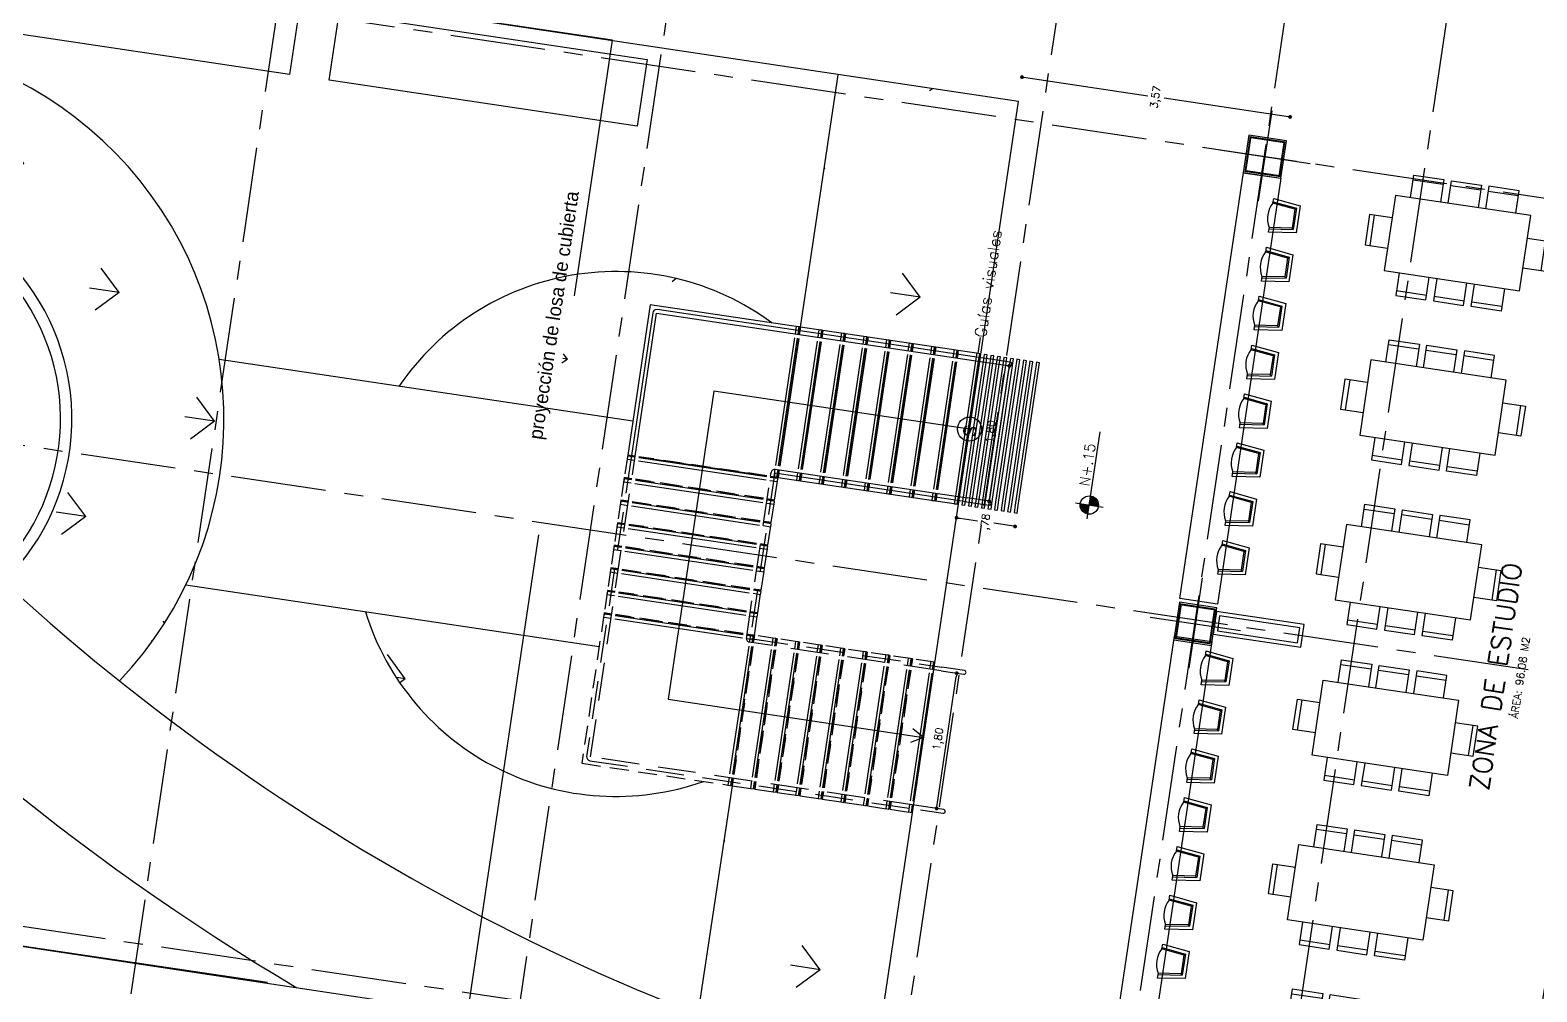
# Model space of a CAD drawing. Header units: millimetres. Extents: x 338 to 506, y 179 to 335.
# Drawn here: x 421.45 to 441.28, y 224.1 to 236.75 of the extents above; entities that cross this region are included whole.
import ezdxf
from ezdxf.enums import TextEntityAlignment as Align

# ---------------------------------------------------------------- set-up
doc = ezdxf.new("R2010")
doc.units = ezdxf.units.MM
for name, pattern in [('CENTER', [2, 1.25, -0.25, 0.25, -0.25]), ('CONTINUA', [0]), ('DASHED', [0.75, 0.5, -0.25]), ('DASHED2', [0.375, 0.25, -0.125]), ('HIDDEN', [0.375, 0.25, -0.125]), ('TRAZOS2', [9.525, 6.35, -3.175])]:
    doc.linetypes.add(name, pattern=pattern)
for name, color, linetype in [('COLUMNAS', 252, 'Continuous'), ('CUBIERTA', 254, 'Continuous'), ('EJES-COLUMNAS', 3, 'CENTER'), ('EJES_DE_COLUMNA', 255, 'DASHED2'), ('EQUIPAMENTO', 4, 'Continuous'), ('ESCALERA', 7, 'Continuous'), ('MUROS', 32, 'Continuous'), ('PISO', 253, 'Continuous'), ('PROYECCION', 160, 'HIDDEN'), ('REJAS', 151, 'Continuous'), ('TEXTO', 7, 'Continuous'), ('TEXTOS', 7, 'Continuous')]:
    doc.layers.add(name, color=color, linetype=linetype)
doc.styles.add('MTXPL_VERDANA_1', font='txt')
doc.styles.add('NOTAS', font='simplex.shx')
doc.styles.get("Standard").update_dxf_attribs({"font": 'ARIALUNI.ttf'})
doc.dimstyles.new('ROMANS', dxfattribs={"dimtxt": 0.1, "dimasz": 0.05, "dimexe": 0.04, "dimexo": 0.5, "dimgap": 0.05, "dimtad": 1, "dimtih": 1, "dimtoh": 1, "dimdec": 4, "dimzin": 5, "dimdsep": 46, "dimtxsty": 'Standard', "dimsah": 1, "dimcen": 0.05, "dimse1": 1, "dimse2": 1, "dimclrd": 7, "dimclre": 7, "dimclrt": 7, "dimadec": 0, "dimazin": 0, "dimtfac": 1, "dimtdec": 4, "dimtix": 1, "dimtmove": 2, "dimatfit": 3, "dimfxl": 1, "dimtolj": 1, "dimarcsym": 0})

# ---------------------------------------------------------------- blocks, each defined once
blk = doc.blocks.new('*X935')
at = {"color": 0}
for p, q in [((50.887, 66.579), (51.166, 66.858)), ((50.887, 66.579), (50.823, 66.643)), ((50.887, 66.579), (50.887, 66.701)), ((55.329, 65.118), (55.296, 65.151)), ((55.359, 65.088), (55.329, 65.118)), ((55.359, 65.118), (55.359, 65.151)), ((55.359, 65.088), (55.389, 65.118)), ((55.359, 65.088), (55.359, 65.118)), ((55.389, 65.118), (55.422, 65.151)), ((56.619, 63.828), (56.57, 63.877))]:
    blk.add_line(p, q, dxfattribs=at)
blk = doc.blocks.new('*U936')
at = {"layer": 'TEXTOS', "style": 'MTXPL_VERDANA_1'}
blk.add_text('proyección de losa de cubierta', height=0.18184, dxfattribs=at).set_placement((54.256, 65.261))
blk = doc.blocks.new('*X938')
at = {"color": 0}
for p, q in [((49.396, 62.107), (49.383, 62.12)), ((49.396, 62.107), (49.409, 62.119)), ((49.396, 62.107), (49.396, 62.119)), ((58.34, 62.107), (58.331, 62.116)), ((58.34, 62.107), (58.35, 62.116)), ((58.34, 62.107), (58.34, 62.116)), ((47.905, 60.616), (47.626, 60.895)), ((47.905, 60.616), (47.905, 61.011)), ((47.905, 60.616), (48.185, 60.895)), ((56.85, 60.616), (56.57, 60.895)), ((56.85, 60.616), (56.85, 61.011)), ((56.85, 60.616), (57.129, 60.895)), ((59.585, 60.862), (59.552, 60.895))]:
    blk.add_line(p, q, dxfattribs=at)
blk = doc.blocks.new('*U940')
at = {"style": 'NOTAS'}
blk.add_text('Guías visuales', height=0.15, dxfattribs=at).set_placement((56.443, 59.683))
blk = doc.blocks.new('_DOT')
at = {"color": 0, "linetype": 'ByBlock'}
blk.add_line((-0.5, 0), (-1, 0), dxfattribs=at)
at = {"color": 0, "linetype": 'ByBlock', "const_width": 0.5}
blk.add_lwpolyline([(-0.25, 0, 1), (0.25, 0, 1)], format="xyb", close=True, dxfattribs=at)
blk = doc.blocks.new('*U837')
at = {"color": 7, "style": 'NOTAS'}
blk.add_text(',78', height=0.1, dxfattribs=at).set_placement((2946.712, 1944.242))
blk = doc.blocks.new('*D836')
at = {"color": 7, "transparency": 16777216}
for p, q in [((2946.816, 1944.623), (2946.816, 1944.392)), ((2946.816, 1943.942), (2946.816, 1944.173))]:
    blk.add_line(p, q, dxfattribs=at)
at = {"layer": 'DEFPOINTS', "color": 0, "transparency": 16777216}
for p in [(2946.994, 1944.673), (2946.816, 1943.892), (2946.994, 1943.892)]:
    blk.add_point(p, dxfattribs=at)
at = {"color": 7, "transparency": 16777216, "xscale": 0.05, "yscale": 0.05, "zscale": 0.05}
for p, rotation in [((2946.816, 1944.673), 90), ((2946.816, 1943.892), 270)]:
    blk.add_blockref('_DOT', p, dxfattribs=dict(at, rotation=rotation))
at = {"transparency": 16777216}
blk.add_blockref('*U837', (0, 0), dxfattribs=at)
blk = doc.blocks.new('*U941')
at = {"layer": 'TEXTOS', "style": 'NOTAS'}
blk.add_text('s', height=0.23, rotation=180, dxfattribs=at).set_placement((55.289, 59.789))
blk = doc.blocks.new('*X722')
at = {"color": 0}
for p, q in [((3.364, 4.875), (3.382, 4.875)), ((3.364, 4.86), (3.434, 4.86)), ((3.364, 4.845), (3.458, 4.845)), ((3.364, 4.83), (3.476, 4.83)), ((3.364, 4.815), (3.489, 4.815)), ((3.364, 4.8), (3.499, 4.8)), ((3.364, 4.785), (3.507, 4.785)), ((3.364, 4.77), (3.513, 4.77)), ((3.364, 4.755), (3.518, 4.755)), ((3.364, 4.74), (3.521, 4.74)), ((3.364, 4.725), (3.522, 4.725))]:
    blk.add_line(p, q, dxfattribs=at)
blk = doc.blocks.new('*X721')
at = {"color": 0}
for p, q in [((3.364, 4.875), (3.382, 4.875)), ((3.364, 4.86), (3.434, 4.86)), ((3.364, 4.845), (3.458, 4.845)), ((3.364, 4.83), (3.476, 4.83)), ((3.364, 4.815), (3.489, 4.815)), ((3.364, 4.8), (3.499, 4.8)), ((3.364, 4.785), (3.507, 4.785)), ((3.364, 4.77), (3.513, 4.77)), ((3.364, 4.755), (3.518, 4.755)), ((3.364, 4.74), (3.521, 4.74)), ((3.364, 4.725), (3.522, 4.725))]:
    blk.add_line(p, q, dxfattribs=at)
blk = doc.blocks.new('*X943')
at = {"color": 0}
for p, q in [((50.887, 78.505), (50.675, 78.716)), ((50.887, 78.505), (50.887, 78.832)), ((50.887, 78.505), (51.166, 78.784)), ((53.868, 78.505), (53.589, 78.784)), ((53.868, 78.505), (53.868, 78.9)), ((53.868, 78.505), (54.148, 78.784)), ((49.396, 77.014), (49.396, 77.409)), ((52.378, 77.279), (52.378, 77.409)), ((49.396, 77.014), (49.117, 77.293)), ((49.396, 77.014), (49.676, 77.293)), ((52.176, 77.216), (52.098, 77.293)), ((56.85, 75.523), (56.57, 75.803)), ((56.85, 75.523), (56.85, 75.918)), ((56.85, 75.523), (57.129, 75.803)), ((49.396, 74.032), (49.396, 74.428)), ((49.396, 74.032), (49.117, 74.312)), ((49.396, 74.032), (49.676, 74.312)), ((58.175, 74.198), (58.061, 74.312)), ((56.85, 72.542), (56.57, 72.821)), ((56.85, 72.542), (56.85, 72.937)), ((56.85, 72.542), (57.129, 72.821)), ((52.378, 71.051), (52.378, 71.446)), ((55.359, 71.051), (55.359, 71.446)), ((52.378, 71.051), (52.098, 71.331)), ((52.378, 71.051), (52.657, 71.331)), ((55.359, 71.051), (55.08, 71.331)), ((55.359, 71.051), (55.639, 71.331)), ((50.887, 69.944), (50.887, 69.956)), ((51.146, 69.82), (51.166, 69.84)), ((53.868, 69.56), (53.589, 69.84)), ((53.868, 69.56), (53.868, 69.956)), ((53.868, 69.56), (54.148, 69.84))]:
    blk.add_line(p, q, dxfattribs=at)
blk = doc.blocks.new('*U845')
at = {"color": 7, "style": 'NOTAS'}
blk.add_text('1,80', height=0.1, dxfattribs=at).set_placement((2943.752, 1944.436))
blk = doc.blocks.new('*D844')
at = {"color": 7, "transparency": 16777216}
blk.add_line((2943.044, 1944.367), (2944.744, 1944.367), dxfattribs=at)
at = {"layer": 'DEFPOINTS', "color": 0, "transparency": 16777216}
for p in [(2944.794, 1944.367), (2942.994, 1944.273), (2944.794, 1944.273)]:
    blk.add_point(p, dxfattribs=at)
at = {"color": 7, "transparency": 16777216, "xscale": 0.05, "yscale": 0.05, "zscale": 0.05, "rotation": 180}
blk.add_blockref('_DOT', (2942.994, 1944.367), dxfattribs=at)
at = {"transparency": 16777216}
blk.add_blockref('*U845', (0, 0), dxfattribs=at)
at = {"color": 7, "transparency": 16777216, "xscale": 0.05, "yscale": 0.05, "zscale": 0.05}
blk.add_blockref('_DOT', (2944.794, 1944.367), dxfattribs=at)
blk = doc.blocks.new('*U847')
at = {"color": 7, "style": 'NOTAS'}
blk.add_text('1,80', height=0.1, dxfattribs=at).set_placement((2947.852, 1944.348))
blk = doc.blocks.new('*D846')
at = {"color": 7, "transparency": 16777216}
blk.add_line((2947.144, 1944.279), (2948.844, 1944.279), dxfattribs=at)
at = {"layer": 'DEFPOINTS', "color": 0, "transparency": 16777216}
for p in [(2947.094, 1944.279), (2948.894, 1944.279), (2948.894, 1944.279)]:
    blk.add_point(p, dxfattribs=at)
at = {"transparency": 16777216}
blk.add_blockref('*U847', (0, 0), dxfattribs=at)
at = {"color": 7, "transparency": 16777216, "xscale": 0.05, "yscale": 0.05, "zscale": 0.05, "rotation": 180}
blk.add_blockref('_DOT', (2947.094, 1944.279), dxfattribs=at)
at = {"color": 7, "transparency": 16777216, "xscale": 0.05, "yscale": 0.05, "zscale": 0.05}
blk.add_blockref('_DOT', (2948.894, 1944.279), dxfattribs=at)
blk = doc.blocks.new('*U851')
at = {"layer": 'MUROS', "color": 7, "style": 'NOTAS'}
blk.add_text('3,57', height=0.1, dxfattribs=at).set_placement((2952.525, 1942.85))
blk = doc.blocks.new('*D850')
at = {"layer": 'DEFPOINTS', "color": 0, "transparency": 16777216}
for p in [(2952.35, 1944.673), (2952.361, 1941.107), (2952.677, 1941.107)]:
    blk.add_point(p, dxfattribs=at)
at = {"layer": 'MUROS', "color": 7, "transparency": 16777216}
for p, q in [((2952.677, 1944.623), (2952.677, 1943)), ((2952.677, 1941.157), (2952.677, 1942.781))]:
    blk.add_line(p, q, dxfattribs=at)
at = {"transparency": 16777216}
blk.add_blockref('*U851', (0, 0), dxfattribs=at)
at = {"layer": 'MUROS', "color": 7, "transparency": 16777216, "xscale": 0.05, "yscale": 0.05, "zscale": 0.05}
for p, rotation in [((2952.677, 1944.673), 90), ((2952.677, 1941.107), 270)]:
    blk.add_blockref('_DOT', p, dxfattribs=dict(at, rotation=rotation))
blk = doc.blocks.new('MESA')
at = {"layer": 'EQUIPAMENTO'}
for p, q in [((-0.7, 0.737), (-0.3, 0.737)), ((-0.2, 0.737), (0.2, 0.737)), ((0.3, 0.737), (0.7, 0.737)), ((0.9, 0.5), (0.9, -0.5)), ((-1.137, -0.2), (-1.137, 0.2)), ((1.137, -0.2), (1.137, 0.2)), ((-0.7, -0.737), (-0.3, -0.737)), ((-0.2, -0.737), (0.2, -0.737)), ((0.3, -0.737), (0.7, -0.737))]:
    blk.add_line(p, q, dxfattribs=at)
for points in [[(-0.7, 0.5), (-0.7, 0.8), (-0.3, 0.8), (-0.3, 0.5)], [(-0.2, 0.5), (-0.2, 0.8), (0.2, 0.8), (0.2, 0.5)], [(0.7, 0.5), (0.7, 0.8), (0.3, 0.8), (0.3, 0.5)], [(0.9, -0.5), (-0.9, -0.5), (-0.9, 0.5), (0.9, 0.5)], [(-0.9, -0.2), (-1.2, -0.2), (-1.2, 0.2), (-0.9, 0.2)], [(0.9, -0.2), (1.2, -0.2), (1.2, 0.2), (0.9, 0.2)], [(-0.7, -0.5), (-0.7, -0.8), (-0.3, -0.8), (-0.3, -0.5)], [(-0.2, -0.5), (-0.2, -0.8), (0.2, -0.8), (0.2, -0.5)], [(0.7, -0.5), (0.7, -0.8), (0.3, -0.8), (0.3, -0.5)]]:
    blk.add_lwpolyline(points, dxfattribs=at)
blk = doc.blocks.new('EJES_ESTRUCTURALES')
at = {"layer": 'EJES_DE_COLUMNA', "color": 9, "linetype": 'CENTER'}
for p, q in [((678.14128, 131.2663), (678.14128, 199.7363)), ((684.40203, 131.2663), (684.40203, 199.7363)), ((690.56628, 131.2663), (690.56628, 199.7363)), ((661.47768, 164.82297), (759.37077, 164.82297)), ((661.47768, 159.74297), (759.37077, 159.74297)), ((661.47768, 154.66228), (759.37077, 154.66627)), ((661.47768, 151.69228), (759.37077, 151.6963)), ((661.47768, 149.58228), (759.37077, 149.5863))]:
    blk.add_line(p, q, dxfattribs=at)
blk = doc.blocks.new('COLUMNAS')
at = {"layer": 'COLUMNAS', "color": 6}
for points in [[(-594.18, 175.771), (-594.18, 175.271), (-593.68, 175.271), (-593.68, 175.771), (-594.18, 175.771)], [(-587.966, 175.771), (-587.966, 175.271), (-587.466, 175.271), (-587.466, 175.771), (-587.966, 175.771)]]:
    blk.add_lwpolyline(points, dxfattribs=at)
at = {"layer": 'COLUMNAS', "color": 6, "const_width": 0.025}
for points in [[(-593.704, 175.296), (-593.704, 175.746), (-594.154, 175.746), (-594.154, 175.296)], [(-587.49, 175.296), (-587.49, 175.746), (-587.94, 175.746), (-587.94, 175.296)]]:
    blk.add_lwpolyline(points, close=True, dxfattribs=at)
at = {"layer": 'EJES-COLUMNAS'}
for p, q in [((-593.93, 176.121), (-593.93, 174.921)), ((-587.716, 176.121), (-587.716, 174.921)), ((-593.318, 175.521), (-594.518, 175.521)), ((-593.318, 175.521), (-594.518, 175.521)), ((-587.104, 175.521), (-588.304, 175.521)), ((-587.104, 175.521), (-588.304, 175.521))]:
    blk.add_line(p, q, dxfattribs=at)
blk = doc.blocks.new('A$C7152A42C')
for p, q in [((51.67858, 64.11826), (51.67858, 69.61835)), ((54.67858, 64.11826), (54.67858, 69.61835)), ((54.22858, 64.01826), (56.12858, 64.01826)), ((56.12858, 64.01826), (56.12858, 59.76826)), ((50.12858, 62.11826), (46.64804, 62.1241)), ((54.27858, 62.16826), (54.22858, 62.16826)), ((54.27858, 59.61826), (54.27858, 62.16826)), ((56.22858, 62.11826), (59.58577, 62.11545)), ((56.12858, 59.76826), (56.12858, 59.61826))]:
    blk.add_line(p, q)
at = {"linetype": 'DASHED'}
for p, q in [((50.22858, 59.61826), (50.22858, 64.01826)), ((50.22858, 64.01826), (54.22858, 64.01826)), ((54.22858, 62.16826), (52.07858, 62.16826)), ((52.07858, 62.16826), (52.07858, 59.61826))]:
    blk.add_line(p, q, dxfattribs=at)
for points in [[(54.22858, 64.06826), (50.22852, 64.06826)], [(50.17858, 64.01826), (50.17858, 59.61826), (50.17858, 59.61826)], [(52.02858, 59.61826), (52.02858, 62.17326)], [(52.07358, 62.21826), (54.22858, 62.21826)]]:
    blk.add_lwpolyline(points, dxfattribs=at)
for points in [[(56.12865, 64.06826), (54.22858, 64.06826)], [(56.17858, 59.61826), (56.17858, 59.61826), (56.17858, 64.01826)], [(54.22858, 62.21826), (54.27865, 62.21826)], [(54.32858, 62.17326), (54.32858, 59.61826)], [(56.22858, 59.75326), (56.44311, 59.75326)]]:
    blk.add_lwpolyline(points)
for points in [[(50.17858, 59.61826), (50.17858, 59.31826, 1), (50.22858, 59.31826), (50.22858, 59.61826)], [(52.02858, 59.61826), (52.02858, 59.31826, 1), (52.07858, 59.31826), (52.07858, 59.61826)], [(54.27858, 59.61826), (54.27858, 59.31826, 1), (54.32858, 59.31826), (54.32858, 59.61826)], [(56.12858, 59.61826), (56.12858, 59.31826, 1), (56.17858, 59.31826), (56.17858, 59.61826)]]:
    blk.add_lwpolyline(points, format="xyb")
for centre, radius, start, end in [((75.53771, 55.63801), 31.18038, 120.749982, 157.857706), ((53.17858, 74.38805), 5, 234.932061, 45.102493), ((53.17858, 74.38805), 3, 190.366345, 89.668208), ((53.17858, 74.38805), 2.85, 232.963831, 47.070723), ((75.53771, 55.63801), 29.18038, 140.017277, 171.962058), ((53.17858, 64.11826), 3.45256, 115.750959, 207.944411), ((53.17858, 64.11826), 3.45256, 332.055589, 64.249041), ((50.23171, 64.01514), 0.05322, 93.300249, 176.637005), ((56.12546, 64.01514), 0.05322, 3.362995, 86.699751), ((52.08171, 62.16514), 0.05322, 93.300249, 176.637005), ((54.27546, 62.16514), 0.05322, 3.362995, 86.699751)]:
    blk.add_arc(centre, radius, start, end)
at = {"layer": 'EQUIPAMENTO', "linetype": 'CONTINUA'}
for p, q in [((48.80106, 55.91073), (48.55158, 55.91073)), ((49.45106, 55.91073), (49.20158, 55.91073)), ((50.10105, 55.91073), (49.85158, 55.91073)), ((50.75105, 55.91073), (50.50158, 55.91073)), ((51.40105, 55.91073), (51.15157, 55.91073)), ((52.05104, 55.91073), (51.80157, 55.91073)), ((52.70104, 55.91073), (52.45157, 55.91073)), ((54.16987, 55.91073), (53.9204, 55.91073)), ((54.81987, 55.91073), (54.57039, 55.91073)), ((55.46986, 55.91073), (55.22039, 55.91073)), ((56.11986, 55.91073), (55.87039, 55.91073)), ((56.76986, 55.91073), (56.52038, 55.91073)), ((57.41986, 55.91073), (57.17038, 55.91073)), ((58.06985, 55.91073), (57.82038, 55.91073)), ((58.71985, 55.91073), (58.47038, 55.91073)), ((48.81695, 55.89273), (48.5357, 55.89273)), ((49.46694, 55.89273), (49.18569, 55.89273)), ((50.11694, 55.89273), (49.83569, 55.89273)), ((50.76694, 55.89273), (50.48569, 55.89273)), ((51.41693, 55.89273), (51.13568, 55.89273)), ((52.06693, 55.89273), (51.78568, 55.89273)), ((52.71693, 55.89273), (52.43568, 55.89273)), ((54.18576, 55.89273), (53.90451, 55.89273)), ((54.83576, 55.89273), (54.55451, 55.89273)), ((55.48575, 55.89273), (55.2045, 55.89273)), ((56.13575, 55.89273), (55.8545, 55.89273)), ((56.78575, 55.89273), (56.5045, 55.89273)), ((57.43574, 55.89273), (57.15449, 55.89273)), ((58.08574, 55.89273), (57.80449, 55.89273)), ((58.73574, 55.89273), (58.45449, 55.89273))]:
    blk.add_line(p, q, dxfattribs=at)
for points in [[(47.17213, 56.65272), (52.93287, 56.65272), (52.93287, 56.15272), (47.17213, 56.15272)], [(53.43287, 56.65272), (59.09713, 56.65272), (59.09713, 56.15272), (53.43287, 56.15272)]]:
    blk.add_lwpolyline(points, close=True, dxfattribs=at)
for points in [[(48.83818, 56.20773), (48.90132, 56.20773), (48.85632, 55.84771), (48.49633, 55.84771), (48.45132, 56.20773), (48.51446, 56.20773)], [(48.49633, 56.20773), (48.5357, 55.89273), (48.55158, 55.91073), (48.51419, 56.20996)], [(48.85632, 56.20773), (48.81695, 55.89273), (48.80106, 55.91073), (48.83846, 56.20996)], [(49.48818, 56.20773), (49.55132, 56.20773), (49.50632, 55.84771), (49.14632, 55.84771), (49.10132, 56.20773), (49.16446, 56.20773)], [(49.14632, 56.20773), (49.18569, 55.89273), (49.20158, 55.91073), (49.16418, 56.20996)], [(49.50632, 56.20773), (49.46694, 55.89273), (49.45106, 55.91073), (49.48845, 56.20996)], [(50.13817, 56.20773), (50.20131, 56.20773), (50.15631, 55.84771), (49.79632, 55.84771), (49.75132, 56.20773), (49.81445, 56.20773)], [(49.79632, 56.20773), (49.83569, 55.89273), (49.85158, 55.91073), (49.81418, 56.20996)], [(50.15631, 56.20773), (50.11694, 55.89273), (50.10105, 55.91073), (50.13845, 56.20996)], [(50.78817, 56.20773), (50.85131, 56.20773), (50.80631, 55.84771), (50.44632, 55.84771), (50.40131, 56.20773), (50.46445, 56.20773)], [(50.44632, 56.20773), (50.48569, 55.89273), (50.50158, 55.91073), (50.46418, 56.20996)], [(50.80631, 56.20773), (50.76694, 55.89273), (50.75105, 55.91073), (50.78845, 56.20996)], [(51.43817, 56.20773), (51.50131, 56.20773), (51.45631, 55.84771), (51.09631, 55.84771), (51.05131, 56.20773), (51.11445, 56.20773)], [(51.09631, 56.20773), (51.13568, 55.89273), (51.15157, 55.91073), (51.11417, 56.20996)], [(51.45631, 56.20773), (51.41693, 55.89273), (51.40105, 55.91073), (51.43845, 56.20996)], [(52.08816, 56.20773), (52.15131, 56.20773), (52.1063, 55.84771), (51.74631, 55.84771), (51.70131, 56.20773), (51.76445, 56.20773)], [(51.74631, 56.20773), (51.78568, 55.89273), (51.80157, 55.91073), (51.76417, 56.20996)], [(52.1063, 56.20773), (52.06693, 55.89273), (52.05104, 55.91073), (52.08844, 56.20996)], [(52.73816, 56.20773), (52.8013, 56.20773), (52.7563, 55.84771), (52.39631, 55.84771), (52.35131, 56.20773), (52.41444, 56.20773)], [(52.39631, 56.20773), (52.43568, 55.89273), (52.45157, 55.91073), (52.41417, 56.20996)], [(52.7563, 56.20773), (52.71693, 55.89273), (52.70104, 55.91073), (52.73844, 56.20996)], [(54.20699, 56.20773), (54.27013, 56.20773), (54.22513, 55.84771), (53.86514, 55.84771), (53.82014, 56.20773), (53.88327, 56.20773)], [(53.86514, 56.20773), (53.90451, 55.89273), (53.9204, 55.91073), (53.883, 56.20996)], [(54.22513, 56.20773), (54.18576, 55.89273), (54.16987, 55.91073), (54.20727, 56.20996)], [(54.85699, 56.20773), (54.92013, 56.20773), (54.87513, 55.84771), (54.51513, 55.84771), (54.47013, 56.20773), (54.53327, 56.20773)], [(54.51513, 56.20773), (54.55451, 55.89273), (54.57039, 55.91073), (54.53299, 56.20996)], [(54.87513, 56.20773), (54.83576, 55.89273), (54.81987, 55.91073), (54.85727, 56.20996)], [(55.50699, 56.20773), (55.57013, 56.20773), (55.52512, 55.84771), (55.16513, 55.84771), (55.12013, 56.20773), (55.18327, 56.20773)], [(55.16513, 56.20773), (55.2045, 55.89273), (55.22039, 55.91073), (55.18299, 56.20996)], [(55.52512, 56.20773), (55.48575, 55.89273), (55.46986, 55.91073), (55.50726, 56.20996)], [(56.15698, 56.20773), (56.22012, 56.20773), (56.17512, 55.84771), (55.81513, 55.84771), (55.77013, 56.20773), (55.83326, 56.20773)], [(55.81513, 56.20773), (55.8545, 55.89273), (55.87039, 55.91073), (55.83299, 56.20996)], [(56.17512, 56.20773), (56.13575, 55.89273), (56.11986, 55.91073), (56.15726, 56.20996)], [(56.80698, 56.20773), (56.87012, 56.20773), (56.82512, 55.84771), (56.46513, 55.84771), (56.42012, 56.20773), (56.48326, 56.20773)], [(56.46513, 56.20773), (56.5045, 55.89273), (56.52038, 55.91073), (56.48299, 56.20996)], [(56.82512, 56.20773), (56.78575, 55.89273), (56.76986, 55.91073), (56.80726, 56.20996)], [(57.45698, 56.20773), (57.52012, 56.20773), (57.47512, 55.84771), (57.11512, 55.84771), (57.07012, 56.20773), (57.13326, 56.20773)], [(57.11512, 56.20773), (57.15449, 55.89273), (57.17038, 55.91073), (57.13298, 56.20996)], [(57.47512, 56.20773), (57.43574, 55.89273), (57.41986, 55.91073), (57.45725, 56.20996)], [(58.10697, 56.20773), (58.17011, 56.20773), (58.12511, 55.84771), (57.76512, 55.84771), (57.72012, 56.20773), (57.78325, 56.20773)], [(57.76512, 56.20773), (57.80449, 55.89273), (57.82038, 55.91073), (57.78298, 56.20996)], [(58.12511, 56.20773), (58.08574, 55.89273), (58.06985, 55.91073), (58.10725, 56.20996)], [(58.75697, 56.20773), (58.82011, 56.20773), (58.77511, 55.84771), (58.41512, 55.84771), (58.37011, 56.20773), (58.43325, 56.20773)], [(58.41512, 56.20773), (58.45449, 55.89273), (58.47038, 55.91073), (58.43298, 56.20996)], [(58.77511, 56.20773), (58.73574, 55.89273), (58.71985, 55.91073), (58.75725, 56.20996)]]:
    blk.add_lwpolyline(points, dxfattribs=at)
at = {"layer": 'EQUIPAMENTO'}
blk.add_lwpolyline([(53.33287, 54.98709), (53.33287, 56.15272), (53.03287, 56.15272), (53.03287, 54.98709)], close=True, dxfattribs=at)
blk.add_lwpolyline([(53.28287, 55.56991), (53.28287, 55.56991), (53.28287, 56.10272), (53.28287, 56.10272), (53.08287, 56.10272), (53.08287, 56.10272), (53.08287, 55.03709), (53.08287, 55.03709), (53.28287, 55.03709), (53.28287, 55.56991)], dxfattribs=at)
at = {"layer": 'EQUIPAMENTO', "linetype": 'CONTINUA'}
for centre in [(48.67632, 55.92399), (49.32632, 55.92399), (49.97632, 55.92399), (50.62631, 55.92399), (51.27631, 55.92399), (51.92631, 55.92399), (52.5763, 55.92399), (54.04513, 55.92399), (54.69513, 55.92399), (55.34513, 55.92399), (55.99512, 55.92399), (56.64512, 55.92399), (57.29512, 55.92399), (57.94512, 55.92399), (58.59511, 55.92399)]:
    blk.add_arc(centre, 0.32873, 60.446865, 119.553041, dxfattribs=at)
at = {"layer": 'ESCALERA', "linetype": 'HIDDEN'}
for points in [[(52.12858, 64.01826), (52.12858, 64.11826), (50.12858, 64.11826), (50.12858, 62.11826), (50.22858, 62.11826)], [(52.42858, 64.01826), (52.42858, 64.11826), (52.12858, 64.11826), (52.12858, 64.01826)], [(52.72858, 64.01826), (52.72858, 64.11826), (52.42858, 64.11826), (52.42858, 64.01826)], [(53.02858, 64.01826), (53.02858, 64.11826), (52.72858, 64.11826), (52.72858, 64.01826)], [(53.32858, 64.01826), (53.32858, 64.11826), (53.02858, 64.11826), (53.02858, 64.01826)], [(53.62858, 64.01826), (53.62858, 64.11826), (53.32858, 64.11826), (53.32858, 64.01826)], [(53.92858, 64.01826), (53.92858, 64.11826), (53.62858, 64.11826), (53.62858, 64.01826)], [(54.22858, 64.01826), (54.22858, 64.11826), (53.92858, 64.11826), (53.92858, 64.01826)], [(52.12858, 62.26826), (52.12858, 63.96826)], [(52.12858, 63.96826), (52.12858, 62.26826)], [(52.42858, 62.26826), (52.42858, 63.96826)], [(52.42858, 63.96826), (52.42858, 62.26826)], [(52.72858, 62.26826), (52.72858, 63.96826)], [(52.72858, 63.96826), (52.72858, 62.26826)], [(53.02858, 62.26826), (53.02858, 63.96826)], [(53.02858, 63.96826), (53.02858, 62.26826)], [(53.32858, 62.26826), (53.32858, 63.96826)], [(53.32858, 63.96826), (53.32858, 62.26826)], [(53.62858, 62.26826), (53.62858, 63.96826)], [(53.62858, 63.96826), (53.62858, 62.26826)], [(53.92858, 62.26826), (53.92858, 63.96826)], [(53.92858, 63.96826), (53.92858, 62.26826)], [(54.22858, 62.26826), (54.22858, 63.96826)], [(50.12858, 62.11826), (50.12858, 61.81826), (50.22858, 61.81826)], [(50.22858, 62.11826), (50.12858, 62.11826)], [(50.27858, 62.11826), (51.97858, 62.11826)], [(51.97858, 62.11826), (50.27858, 62.11826)], [(52.02858, 62.11826), (52.12858, 62.11826)], [(52.02858, 61.81826), (52.12858, 61.81826), (52.12858, 62.11826), (52.07358, 62.11826)], [(52.12858, 62.11826), (52.12858, 62.21826)], [(52.12858, 62.11826), (52.42858, 62.11826), (52.42858, 62.21826)], [(52.12858, 62.21826), (52.12858, 62.11826)], [(52.42858, 62.11826), (52.72858, 62.11826), (52.72858, 62.21826)], [(52.42858, 62.21826), (52.42858, 62.11826)], [(52.72858, 62.11826), (53.02858, 62.11826), (53.02858, 62.21826)], [(52.72858, 62.21826), (52.72858, 62.11826)], [(53.02858, 62.11826), (53.32858, 62.11826), (53.32858, 62.21826)], [(53.02858, 62.21826), (53.02858, 62.11826)], [(53.32858, 62.11826), (53.62858, 62.11826), (53.62858, 62.21826)], [(53.32858, 62.21826), (53.32858, 62.11826)], [(53.62858, 62.11826), (53.92858, 62.11826), (53.92858, 62.21826)], [(53.62858, 62.21826), (53.62858, 62.11826)], [(53.92858, 62.21826), (53.92858, 62.11826)], [(53.92858, 62.11826), (54.22858, 62.11826), (54.22858, 62.17326)], [(50.12858, 61.81826), (50.12858, 61.51826), (50.22858, 61.51826)], [(50.22858, 61.81826), (50.12858, 61.81826)], [(50.27858, 61.81826), (51.97858, 61.81826)], [(51.97858, 61.81826), (50.27858, 61.81826)], [(52.02858, 61.51826), (52.12858, 61.51826), (52.12858, 61.81826), (52.02858, 61.81826)], [(50.12858, 61.51826), (50.12858, 61.21826), (50.22858, 61.21826)], [(50.22858, 61.51826), (50.12858, 61.51826)], [(50.27858, 61.51826), (51.97858, 61.51826)], [(51.97858, 61.51826), (50.27858, 61.51826)], [(52.02858, 61.21826), (52.12858, 61.21826), (52.12858, 61.51826), (52.02858, 61.51826)], [(50.12858, 61.21826), (50.12858, 60.91826), (50.22858, 60.91826)], [(50.22858, 61.21826), (50.12858, 61.21826)], [(50.27858, 61.21826), (51.97858, 61.21826)], [(51.97858, 61.21826), (50.27858, 61.21826)], [(52.02858, 60.91826), (52.12858, 60.91826), (52.12858, 61.21826), (52.02858, 61.21826)], [(50.12858, 60.91826), (50.12858, 60.61826), (50.22858, 60.61826)], [(50.22858, 60.91826), (50.12858, 60.91826)], [(50.27858, 60.91826), (51.97858, 60.91826)], [(51.97858, 60.91826), (50.27858, 60.91826)], [(52.02858, 60.61826), (52.12858, 60.61826), (52.12858, 60.91826), (52.02858, 60.91826)], [(50.12858, 60.61826), (50.12858, 60.31826), (50.22858, 60.31826)], [(50.22858, 60.61826), (50.12858, 60.61826)], [(50.27858, 60.61826), (51.97858, 60.61826)], [(51.97858, 60.61826), (50.27858, 60.61826)], [(52.02858, 60.31826), (52.12858, 60.31826), (52.12858, 60.61826), (52.02858, 60.61826)], [(50.12858, 60.31826), (50.12858, 60.01826), (50.22858, 60.01826)], [(50.22858, 60.31826), (50.12858, 60.31826)], [(50.27858, 60.31826), (51.97858, 60.31826)], [(51.97858, 60.31826), (50.27858, 60.31826)], [(52.02858, 60.01826), (52.12858, 60.01826), (52.12858, 60.31826), (52.02858, 60.31826)], [(50.12858, 60.01826), (50.12858, 59.71826), (50.22858, 59.71826)], [(50.22858, 60.01826), (50.12858, 60.01826)], [(50.27858, 60.01826), (51.97858, 60.01826)], [(51.97858, 60.01826), (50.27858, 60.01826)], [(52.02858, 59.71826), (52.12858, 59.71826), (52.12858, 60.01826), (52.02858, 60.01826)], [(50.27858, 59.71826), (51.97858, 59.71826)]]:
    blk.add_lwpolyline(points, dxfattribs=at)
at = {"layer": 'ESCALERA', "color": 251}
for points in [[(52.11358, 64.01826), (52.11358, 64.11826), (52.07358, 64.11826), (52.07358, 64.01826)], [(52.41358, 64.01826), (52.41358, 64.11826), (52.37358, 64.11826), (52.37358, 64.01826)], [(52.71358, 64.01826), (52.71358, 64.11826), (52.67358, 64.11826), (52.67358, 64.01826)], [(53.01358, 64.01826), (53.01358, 64.11826), (52.97358, 64.11826), (52.97358, 64.01826)], [(53.31358, 64.01826), (53.31358, 64.11826), (53.27358, 64.11826), (53.27358, 64.01826)], [(53.61358, 64.01826), (53.61358, 64.11826), (53.57358, 64.11826), (53.57358, 64.01826)], [(53.91358, 64.01826), (53.91358, 64.11826), (53.87358, 64.11826), (53.87358, 64.01826)], [(54.21358, 64.01826), (54.21358, 64.11826), (54.17358, 64.11826), (54.17358, 64.01826)], [(52.07358, 63.96826), (52.07358, 62.26826)], [(52.11358, 62.26826), (52.11358, 63.96826)], [(52.37358, 63.96826), (52.37358, 62.26826)], [(52.41358, 62.26826), (52.41358, 63.96826)], [(52.67358, 63.96826), (52.67358, 62.26826)], [(52.71358, 62.26826), (52.71358, 63.96826)], [(52.97358, 63.96826), (52.97358, 62.26826)], [(53.01358, 62.26826), (53.01358, 63.96826)], [(53.27358, 63.96826), (53.27358, 62.26826)], [(53.31358, 62.26826), (53.31358, 63.96826)], [(53.57358, 63.96826), (53.57358, 62.26826)], [(53.61358, 62.26826), (53.61358, 63.96826)], [(53.87358, 63.96826), (53.87358, 62.26826)], [(53.91358, 62.26826), (53.91358, 63.96826)], [(54.17358, 63.96826), (54.17358, 62.26826)], [(54.21358, 62.26826), (54.21358, 63.96826)], [(50.22858, 62.17326), (50.12858, 62.17326), (50.12858, 62.13326)], [(50.12858, 62.13326), (50.12858, 62.13326), (50.22858, 62.13326)], [(51.97858, 62.17326), (50.27858, 62.17326)], [(50.27858, 62.13326), (51.97858, 62.13326)], [(52.02858, 62.13326), (52.12858, 62.13326), (52.12858, 62.17326), (52.02858, 62.17326)], [(52.07358, 62.21826), (52.07358, 62.11826), (52.11358, 62.11826)], [(52.11358, 62.11826), (52.11358, 62.11826), (52.11358, 62.21826)], [(52.37358, 62.21826), (52.37358, 62.11826), (52.41358, 62.11826)], [(52.41358, 62.11826), (52.41358, 62.11826), (52.41358, 62.21826)], [(52.67358, 62.21826), (52.67358, 62.11826), (52.71358, 62.11826)], [(52.71358, 62.11826), (52.71358, 62.11826), (52.71358, 62.21826)], [(52.97358, 62.21826), (52.97358, 62.11826), (53.01358, 62.11826)], [(53.01358, 62.11826), (53.01358, 62.11826), (53.01358, 62.21826)], [(53.27358, 62.21826), (53.27358, 62.11826), (53.31358, 62.11826)], [(53.31358, 62.11826), (53.31358, 62.11826), (53.31358, 62.21826)], [(53.57358, 62.21826), (53.57358, 62.11826), (53.61358, 62.11826)], [(53.61358, 62.11826), (53.61358, 62.11826), (53.61358, 62.21826)], [(53.87358, 62.21826), (53.87358, 62.11826), (53.91358, 62.11826)], [(53.91358, 62.11826), (53.91358, 62.11826), (53.91358, 62.21826)], [(54.17358, 62.21826), (54.17358, 62.11826), (54.21358, 62.11826)], [(54.21358, 62.11826), (54.21358, 62.11826), (54.21358, 62.21826)], [(54.32858, 62.17326), (54.22858, 62.17326)], [(54.22858, 62.16826), (54.22858, 62.13326)], [(54.22858, 62.13326), (54.22858, 62.13326), (54.32858, 62.13326)], [(56.07858, 62.17326), (54.37858, 62.17326)], [(54.37858, 62.13326), (56.07858, 62.13326)], [(56.12858, 62.13326), (56.22858, 62.13326), (56.22858, 62.17326), (56.12858, 62.17326)], [(50.22858, 61.87326), (50.12858, 61.87326), (50.12858, 61.83326)], [(51.97858, 61.87326), (50.27858, 61.87326)], [(52.02858, 61.83326), (52.12858, 61.83326), (52.12858, 61.87326), (52.02858, 61.87326)], [(54.32858, 61.87326), (54.22858, 61.87326), (54.22858, 61.83326)], [(56.07858, 61.87326), (54.37858, 61.87326)], [(56.12858, 61.83326), (56.22858, 61.83326), (56.22858, 61.87326), (56.12858, 61.87326)], [(50.12858, 61.83326), (50.12858, 61.83326), (50.22858, 61.83326)], [(50.27858, 61.83326), (51.97858, 61.83326)], [(54.22858, 61.83326), (54.22858, 61.83326), (54.32858, 61.83326)], [(54.37858, 61.83326), (56.07858, 61.83326)], [(50.22858, 61.57326), (50.12858, 61.57326), (50.12858, 61.53326)], [(50.12858, 61.53326), (50.12858, 61.53326), (50.22858, 61.53326)], [(51.97858, 61.57326), (50.27858, 61.57326)], [(50.27858, 61.53326), (51.97858, 61.53326)], [(52.02858, 61.53326), (52.12858, 61.53326), (52.12858, 61.57326), (52.02858, 61.57326)], [(54.32858, 61.57326), (54.22858, 61.57326), (54.22858, 61.53326)], [(54.22858, 61.53326), (54.22858, 61.53326), (54.32858, 61.53326)], [(56.07858, 61.57326), (54.37858, 61.57326)], [(54.37858, 61.53326), (56.07858, 61.53326)], [(56.12858, 61.53326), (56.22858, 61.53326), (56.22858, 61.57326), (56.12858, 61.57326)], [(50.22858, 61.27326), (50.12858, 61.27326), (50.12858, 61.23326)], [(51.97858, 61.27326), (50.27858, 61.27326)], [(52.02858, 61.23326), (52.12858, 61.23326), (52.12858, 61.27326), (52.02858, 61.27326)], [(54.32858, 61.27326), (54.22858, 61.27326), (54.22858, 61.23326)], [(56.07858, 61.27326), (54.37858, 61.27326)], [(56.12858, 61.23326), (56.22858, 61.23326), (56.22858, 61.27326), (56.12858, 61.27326)], [(50.12858, 61.23326), (50.12858, 61.23326), (50.22858, 61.23326)], [(50.27858, 61.23326), (51.97858, 61.23326)], [(54.22858, 61.23326), (54.22858, 61.23326), (54.32858, 61.23326)], [(54.37858, 61.23326), (56.07858, 61.23326)], [(50.22858, 60.97326), (50.12858, 60.97326), (50.12858, 60.93326)], [(50.12858, 60.93326), (50.12858, 60.93326), (50.22858, 60.93326)], [(51.97858, 60.97326), (50.27858, 60.97326)], [(50.27858, 60.93326), (51.97858, 60.93326)], [(52.02858, 60.93326), (52.12858, 60.93326), (52.12858, 60.97326), (52.02858, 60.97326)], [(54.32858, 60.97326), (54.22858, 60.97326), (54.22858, 60.93326)], [(54.22858, 60.93326), (54.22858, 60.93326), (54.32858, 60.93326)], [(56.07858, 60.97326), (54.37858, 60.97326)], [(54.37858, 60.93326), (56.07858, 60.93326)], [(56.12858, 60.93326), (56.22858, 60.93326), (56.22858, 60.97326), (56.12858, 60.97326)], [(50.22858, 60.67326), (50.12858, 60.67326), (50.12858, 60.63326)], [(51.97858, 60.67326), (50.27858, 60.67326)], [(52.02858, 60.63326), (52.12858, 60.63326), (52.12858, 60.67326), (52.02858, 60.67326)], [(54.32858, 60.67326), (54.22858, 60.67326), (54.22858, 60.63326)], [(56.07858, 60.67326), (54.37858, 60.67326)], [(56.12858, 60.63326), (56.22858, 60.63326), (56.22858, 60.67326), (56.12858, 60.67326)], [(50.12858, 60.63326), (50.12858, 60.63326), (50.22858, 60.63326)], [(50.27858, 60.63326), (51.97858, 60.63326)], [(54.22858, 60.63326), (54.22858, 60.63326), (54.32858, 60.63326)], [(54.37858, 60.63326), (56.07858, 60.63326)], [(50.22858, 60.37326), (50.12858, 60.37326), (50.12858, 60.33326)], [(50.12858, 60.33326), (50.12858, 60.33326), (50.22858, 60.33326)], [(51.97858, 60.37326), (50.27858, 60.37326)], [(50.27858, 60.33326), (51.97858, 60.33326)], [(52.02858, 60.33326), (52.12858, 60.33326), (52.12858, 60.37326), (52.02858, 60.37326)], [(54.32858, 60.37326), (54.22858, 60.37326), (54.22858, 60.33326)], [(54.22858, 60.33326), (54.22858, 60.33326), (54.32858, 60.33326)], [(56.07858, 60.37326), (54.37858, 60.37326)], [(54.37858, 60.33326), (56.07858, 60.33326)], [(56.12858, 60.33326), (56.22858, 60.33326), (56.22858, 60.37326), (56.12858, 60.37326)], [(50.22858, 60.07326), (50.12858, 60.07326), (50.12858, 60.03326)], [(51.97858, 60.07326), (50.27858, 60.07326)], [(52.02858, 60.03326), (52.12858, 60.03326), (52.12858, 60.07326), (52.02858, 60.07326)], [(54.32858, 60.07326), (54.22858, 60.07326), (54.22858, 60.03326)], [(56.07858, 60.07326), (54.37858, 60.07326)], [(56.12858, 60.03326), (56.22858, 60.03326), (56.22858, 60.07326), (56.12858, 60.07326)], [(50.12858, 60.03326), (50.12858, 60.03326), (50.22858, 60.03326)], [(50.27858, 60.03326), (51.97858, 60.03326)], [(54.22858, 60.03326), (54.22858, 60.03326), (54.32858, 60.03326)], [(54.37858, 60.03326), (56.07858, 60.03326)], [(50.22858, 59.77326), (50.12858, 59.77326), (50.12858, 59.73326)], [(50.12858, 59.73326), (50.12858, 59.73326), (50.22858, 59.73326)], [(51.97858, 59.77326), (50.27858, 59.77326)], [(50.27858, 59.73326), (51.97858, 59.73326)], [(52.02858, 59.73326), (52.12858, 59.73326), (52.12858, 59.77326), (52.02858, 59.77326)], [(54.32858, 59.77326), (54.22858, 59.77326), (54.22858, 59.73326)], [(54.22858, 59.73326), (54.22858, 59.73326), (54.32858, 59.73326)], [(56.12858, 59.77326), (54.32858, 59.77326)], [(54.32858, 59.73326), (56.12858, 59.73326)], [(56.12858, 59.73326), (56.22858, 59.73326), (56.22858, 59.77326), (56.12858, 59.77326)], [(54.32858, 59.67156), (54.22858, 59.67156), (54.22858, 59.63156)], [(54.22858, 59.63156), (54.22858, 59.63156), (54.32858, 59.63156)], [(54.32858, 59.58485), (54.22858, 59.58485), (54.22858, 59.54485)], [(54.22858, 59.54485), (54.22858, 59.54485), (54.32858, 59.54485)], [(54.32858, 59.49815), (54.22858, 59.49815), (54.22858, 59.45815)], [(56.12858, 59.67156), (54.32858, 59.67156)], [(54.32858, 59.63156), (56.12858, 59.63156)], [(56.12858, 59.58485), (54.32858, 59.58485)], [(54.32858, 59.54485), (56.12858, 59.54485)], [(56.12858, 59.49815), (54.32858, 59.49815)], [(56.12858, 59.63156), (56.22858, 59.63156), (56.22858, 59.67156), (56.12858, 59.67156)], [(56.12858, 59.54485), (56.22858, 59.54485), (56.22858, 59.58485), (56.12858, 59.58485)], [(56.12858, 59.45815), (56.22858, 59.45815), (56.22858, 59.49815), (56.12858, 59.49815)], [(54.22858, 59.45815), (54.22858, 59.45815), (54.32858, 59.45815)], [(54.32858, 59.41144), (54.22858, 59.41144), (54.22858, 59.37144)], [(54.22858, 59.37144), (54.22858, 59.37144), (54.32858, 59.37144)], [(54.32858, 59.32474), (54.22858, 59.32474), (54.22858, 59.28474)], [(54.22858, 59.28474), (54.22858, 59.28474), (54.32858, 59.28474)], [(54.32858, 59.45815), (56.12858, 59.45815)], [(56.12858, 59.41144), (54.32858, 59.41144)], [(54.32858, 59.37144), (56.12858, 59.37144)], [(56.12858, 59.32474), (54.32858, 59.32474)], [(54.32858, 59.28474), (56.07858, 59.28474)], [(56.07858, 59.28474), (56.22858, 59.28474), (56.22858, 59.32474), (56.12858, 59.32474)], [(56.12858, 59.37144), (56.22858, 59.37144), (56.22858, 59.41144), (56.12858, 59.41144)], [(54.32858, 59.23803), (54.22858, 59.23803), (54.22858, 59.19803)], [(54.22858, 59.19803), (54.22858, 59.19803), (54.32858, 59.19803)], [(54.32858, 59.15133), (54.22858, 59.15133), (54.22858, 59.11133)], [(54.22858, 59.11133), (54.22858, 59.11133), (54.32858, 59.11133)], [(56.07858, 59.23803), (54.32858, 59.23803)], [(54.32858, 59.19803), (56.07858, 59.19803)], [(56.07858, 59.15133), (54.32858, 59.15133)], [(54.32858, 59.11133), (56.07858, 59.11133)], [(56.07858, 59.19803), (56.22858, 59.19803), (56.22858, 59.23803), (56.07858, 59.23803)], [(56.07858, 59.11133), (56.22858, 59.11133), (56.22858, 59.15133), (56.07858, 59.15133)], [(54.32858, 59.06462), (54.22858, 59.06462), (54.22858, 59.02462)], [(54.22858, 59.02462), (54.22858, 59.02462), (54.32858, 59.02462)], [(54.32858, 58.97792), (54.22858, 58.97792), (54.22858, 58.93792)], [(54.22858, 58.93792), (54.22858, 58.93792), (54.32858, 58.93792)], [(56.07858, 59.06462), (54.32858, 59.06462)], [(54.32858, 59.02462), (56.07858, 59.02462)], [(56.07858, 58.97792), (54.32858, 58.97792)], [(54.32858, 58.93792), (56.07858, 58.93792)], [(56.07858, 59.02462), (56.22858, 59.02462), (56.22858, 59.06462), (56.07858, 59.06462)], [(56.07858, 58.93792), (56.22858, 58.93792), (56.22858, 58.97792), (56.07858, 58.97792)]]:
    blk.add_lwpolyline(points, dxfattribs=at)
at = {"layer": 'ESCALERA'}
for points in [[(56.22858, 62.11826), (56.22858, 64.11826), (54.22858, 64.11826), (54.22858, 64.01826)], [(54.22858, 63.96826), (54.22858, 62.26826)], [(55.22858, 59.71928), (55.22858, 63.11928), (51.12858, 63.11928), (51.12858, 59.71928), (51.22083, 59.87866)], [(54.22858, 62.21826), (54.22858, 62.11826), (54.32858, 62.11826)], [(54.22858, 62.11826), (54.22858, 61.81826), (54.32858, 61.81826)], [(54.32858, 62.11826), (54.22858, 62.11826)], [(54.37858, 62.11826), (56.07858, 62.11826)], [(56.07858, 62.11826), (54.37858, 62.11826)], [(56.12858, 62.11826), (56.22858, 62.11826)], [(56.12858, 61.81826), (56.22858, 61.81826), (56.22858, 62.11826), (56.12858, 62.11826)], [(54.22858, 61.81826), (54.22858, 61.51826), (54.32858, 61.51826)], [(54.32858, 61.81826), (54.22858, 61.81826)], [(54.37858, 61.81826), (56.07858, 61.81826)], [(56.07858, 61.81826), (54.37858, 61.81826)], [(56.12858, 61.51826), (56.22858, 61.51826), (56.22858, 61.81826), (56.12858, 61.81826)], [(54.22858, 61.51826), (54.22858, 61.21826), (54.32858, 61.21826)], [(54.32858, 61.51826), (54.22858, 61.51826)], [(54.37858, 61.51826), (56.07858, 61.51826)], [(56.07858, 61.51826), (54.37858, 61.51826)], [(56.12858, 61.21826), (56.22858, 61.21826), (56.22858, 61.51826), (56.12858, 61.51826)], [(54.22858, 61.21826), (54.22858, 60.91826), (54.32858, 60.91826)], [(54.32858, 61.21826), (54.22858, 61.21826)], [(54.37858, 61.21826), (56.07858, 61.21826)], [(56.07858, 61.21826), (54.37858, 61.21826)], [(56.12858, 60.91826), (56.22858, 60.91826), (56.22858, 61.21826), (56.12858, 61.21826)], [(54.22858, 60.91826), (54.22858, 60.61826), (54.32858, 60.61826)], [(54.32858, 60.91826), (54.22858, 60.91826)], [(54.37858, 60.91826), (56.07858, 60.91826)], [(56.07858, 60.91826), (54.37858, 60.91826)], [(56.12858, 60.61826), (56.22858, 60.61826), (56.22858, 60.91826), (56.12858, 60.91826)], [(54.22858, 60.61826), (54.22858, 60.31826), (54.32858, 60.31826)], [(54.32858, 60.61826), (54.22858, 60.61826)], [(54.37858, 60.61826), (56.07858, 60.61826)], [(56.07858, 60.61826), (54.37858, 60.61826)], [(56.12858, 60.31826), (56.22858, 60.31826), (56.22858, 60.61826), (56.12858, 60.61826)], [(54.22858, 60.31826), (54.22858, 60.01826), (54.32858, 60.01826)], [(54.32858, 60.31826), (54.22858, 60.31826)], [(54.37858, 60.31826), (56.07858, 60.31826)], [(56.07858, 60.31826), (54.37858, 60.31826)], [(56.12858, 60.01826), (56.22858, 60.01826), (56.22858, 60.31826), (56.12858, 60.31826)], [(54.22858, 60.01826), (54.22858, 59.71826), (54.32858, 59.71826)], [(54.32858, 60.01826), (54.22858, 60.01826)], [(54.37858, 60.01826), (56.07858, 60.01826)], [(56.07858, 60.01826), (54.37858, 60.01826)], [(56.12858, 59.71826), (56.22858, 59.71826), (56.22858, 60.01826), (56.12858, 60.01826)], [(54.32858, 59.71826), (56.12858, 59.71826)]]:
    blk.add_lwpolyline(points, dxfattribs=at)
at = {"layer": 'PISO'}
blk.add_lwpolyline([(46.644, 59.71826), (59.58376, 59.71826), (59.60876, 89.55784), (46.694, 89.55784)], close=True, dxfattribs=at)
at = {"layer": 'PROYECCION', "linetype": 'TRAZOS2'}
blk.add_lwpolyline([(59.5954, 83.65779), (46.6704, 83.65784), (46.6704, 65.11826), (59.5954, 65.11822)], close=True, dxfattribs=at)
at = {"layer": 'REJAS', "color": 30}
for points in [[(58.52594, 73.35345), (59.41292, 73.35345), (59.41292, 69.25594), (58.52594, 69.25594)], [(58.52594, 68.72771), (59.41292, 68.72771), (59.41292, 64.6302), (58.52594, 64.6302)]]:
    blk.add_lwpolyline(points, close=True, dxfattribs=at)
at = {"layer": 'TEXTOS'}
for p, q in [((51.12858, 59.71928), (51.03634, 59.87866)), ((54.47323, 58.19559), (54.47323, 57.83087)), ((54.29087, 58.01323), (55.44471, 58.01323))]:
    blk.add_line(p, q, dxfattribs=at)
for centre, radius in [((55.22858, 59.71928), 0.15888), ((54.47323, 58.01323), 0.12099)]:
    blk.add_circle(centre, radius, dxfattribs=at)
for name, p in [('*U936', (0, 0)), ('*U941', (0, 0)), ('*U940', (0, 0)), ('MESA', (48.58174, 50.35486))]:
    blk.add_blockref(name, p)
at = {"rotation": 270}
for p in [(47.77085, 53.72947), (49.9599, 53.72947), (52.14895, 53.72947)]:
    blk.add_blockref('MESA', p, dxfattribs=at)
at = {"xscale": -1, "rotation": 90}
for p in [(54.21678, 53.72947), (56.40584, 53.72947), (58.59489, 53.72947)]:
    blk.add_blockref('MESA', p, dxfattribs=at)
at = {"layer": 'CUBIERTA'}
blk.add_blockref('COLUMNAS', (647.06158, -119.11823), dxfattribs=at)
at = {"layer": 'EJES_DE_COLUMNA'}
blk.add_blockref('EJES_ESTRUCTURALES', (-631.22088, -95.28525), dxfattribs=at)
at = {"layer": 'PISO', "color": 8, "linetype": 'Continuous'}
for name in ['*X943', '*X935', '*X938']:
    blk.add_blockref(name, (0, 0), dxfattribs=at)
at = {"layer": 'TEXTOS', "xscale": -0.767097312254375, "yscale": 0.767097312254375, "zscale": 0.767097312254375}
blk.add_blockref('*X722', (57.05406, 54.39383), dxfattribs=at)
at = {"layer": 'TEXTOS', "xscale": -0.767097312254375, "yscale": 0.767097312254375, "zscale": 0.767097312254375, "rotation": 180}
blk.add_blockref('*X721', (51.8924, 61.63262), dxfattribs=at)
at = {"layer": 'TEXTO', "style": 'NOTAS'}
blk.add_text('N+.15', height=0.135018, dxfattribs=at).set_placement((54.99314, 58.11672), align=Align.MIDDLE_CENTER)
at = {"layer": 'TEXTOS', "color": 5, "style": 'NOTAS'}
for s, height, p in [('ZONA DE ESTUDIO', 0.25, (53.02952, 52.5144)), ('ÁREA: 96.08 M2', 0.1, (53.06232, 52.12163))]:
    blk.add_text(s, height=height, dxfattribs=at).set_placement(p, align=Align.TOP_CENTER)
dim = blk.add_linear_dim(base=(54.0505, 58.93792), p1=(54.22858, 59.71826), p2=(54.22858, 58.93792), angle=90, dimstyle='ROMANS')
dim.commit()
dim.dimension.update_dxf_attribs({"geometry": '*D836', "text_midpoint": (54.0505, 59.32809), "insert": (-2892.7659, -1884.95455)})
for base, p1, p2, picture, middle in [((52.02858, 59.41278), (50.22858, 59.31826), (52.02858, 59.31826), '*D844', (51.12858, 59.5223)), ((56.12858, 59.32474), (54.32858, 59.32474), (56.12858, 59.32474), '*D846', (55.22858, 59.43426))]:
    dim = blk.add_linear_dim(base=base, p1=p1, p2=p2, dimstyle='ROMANS')
    dim.commit()
    dim.dimension.update_dxf_attribs({"geometry": picture, "text_midpoint": middle, "insert": (-2892.7659, -1884.95455)})
at = {"layer": 'MUROS'}
dim = blk.add_linear_dim(base=(59.91139, 56.15272), p1=(59.58376, 59.71826), p2=(59.5954, 56.15272), angle=90, dimstyle='ROMANS', dxfattribs=at)
dim.commit()
dim.dimension.update_dxf_attribs({"geometry": '*D850', "text_midpoint": (59.91139, 57.93549), "insert": (-2892.7659, -1884.95455)})

msp = doc.modelspace()

# ---------------------------------------------------------------- block references
at = {"layer": 'MUROS', "color": 32, "rotation": 81.53046525965426}
msp.add_blockref('A$C7152A42C', (484.748, 168.084), dxfattribs=at)

doc.saveas('drawing.dxf')
